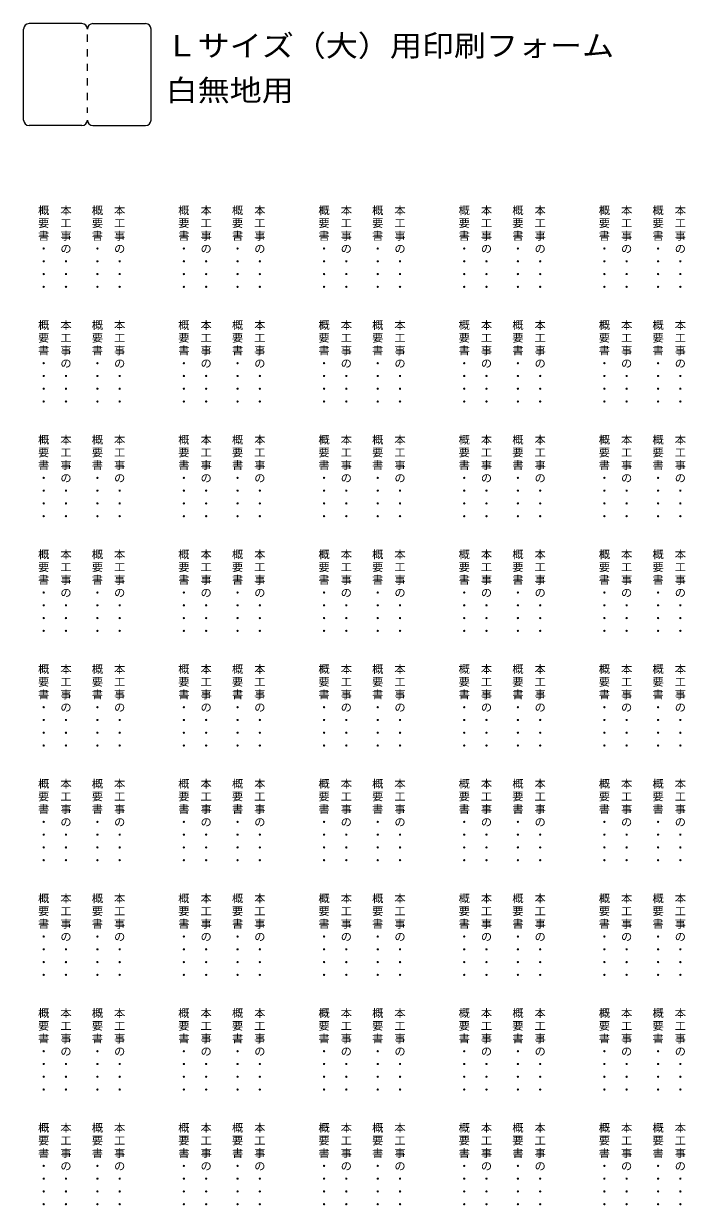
# Model space of a CAD drawing. Units: millimetres, scale not verified. Extents: x -30850 to 29626, y -13698 to 18775.
# Drawn here: x 11450 to 29626, y -13687 to 18775 of the extents above; entities that cross this region are included whole.
import ezdxf
from ezdxf.enums import TextEntityAlignment as Align

# ---------------------------------------------------------------- set-up
doc = ezdxf.new("R2010")
doc.units = ezdxf.units.MM
doc.header["$LTSCALE"] = 100
doc.layers.add('0-2', color=7, linetype='Continuous')
doc.layers.add('0-6', color=5, linetype='Continuous', lineweight=18)
doc.styles.add('@ＭＳ ゴシック', font='')
doc.styles.add('ＭＳ ゴシック', font='')
doc.styles.get('@ＭＳ ゴシック').set_extended_font_data('@MS Gothic')
doc.styles.get('ＭＳ ゴシック').set_extended_font_data('MS Gothic')

msp = doc.modelspace()

# ---------------------------------------------------------------- linework, layer by layer
at = {"layer": '0-6', "color": 7}
for p, q in [((11450, 16124.7), (11450, 18624.7)), ((13050, 18774.7), (11600, 18774.7)), ((13350, 18774.7), (14800, 18774.7)), ((14950, 16124.7), (14950, 18624.7)), ((13200, 18274.7), (13200, 18474.7)), ((13200, 18274.7), (13200, 18474.7)), ((13200, 17874.7), (13200, 18074.7)), ((13200, 17474.7), (13200, 17674.7)), ((13200, 17074.7), (13200, 17274.7)), ((13200, 16674.7), (13200, 16874.7)), ((13200, 16324.7), (13200, 16474.7)), ((13050, 15974.7), (11600, 15974.7)), ((13350, 15974.7), (14800, 15974.7))]:
    msp.add_line(p, q, dxfattribs=at)
for centre, start, end in [((11600, 18624.7), 90, 180), ((13050, 18624.7), 0, 90), ((13350, 18624.7), 90, 180), ((13350, 18624.7), 90, 180), ((14800, 18624.7), 0, 90), ((11600, 16124.7), 180, 270), ((13050, 16124.7), 270, 0), ((13050, 16124.7), 270, 0), ((13350, 16124.7), 180, 270), ((14800, 16124.7), 270, 0)]:
    msp.add_arc(centre, 150, start, end, dxfattribs=at)

# ---------------------------------------------------------------- texts
at = {"layer": '0-2', "char_height": 219.9, "attachment_point": 7, "rotation": 270, "style": '@ＭＳ ゴシック'}
for s, insert in [('\\T1.17;概要書・・・・', (11856.2, 13800)), ('\\T1.17;本工事の・・・', (12468.8, 13800)), ('\\T1.17;概要書・・・・', (13331.2, 13800)), ('\\T1.17;本工事の・・・', (13943.8, 13800)), ('\\T1.17;概要書・・・・', (15706.2, 13800)), ('\\T1.17;本工事の・・・', (16318.8, 13800)), ('\\T1.17;概要書・・・・', (17181.2, 13800)), ('\\T1.17;本工事の・・・', (17793.8, 13800)), ('\\T1.17;概要書・・・・', (19556.2, 13800)), ('\\T1.17;本工事の・・・', (20168.8, 13800)), ('\\T1.17;概要書・・・・', (21031.2, 13800)), ('\\T1.17;本工事の・・・', (21643.8, 13800)), ('\\T1.17;概要書・・・・', (23406.2, 13800)), ('\\T1.17;本工事の・・・', (24018.8, 13800)), ('\\T1.17;概要書・・・・', (24881.2, 13800)), ('\\T1.17;本工事の・・・', (25493.8, 13800)), ('\\T1.17;概要書・・・・', (27256.2, 13800)), ('\\T1.17;本工事の・・・', (27868.8, 13800)), ('\\T1.17;概要書・・・・', (28731.2, 13800)), ('\\T1.17;本工事の・・・', (29343.8, 13800)), ('\\T1.17;概要書・・・・', (11856.2, 10650)), ('\\T1.17;本工事の・・・', (12468.8, 10650)), ('\\T1.17;概要書・・・・', (13331.2, 10650)), ('\\T1.17;本工事の・・・', (13943.8, 10650)), ('\\T1.17;概要書・・・・', (15706.2, 10650)), ('\\T1.17;本工事の・・・', (16318.8, 10650)), ('\\T1.17;概要書・・・・', (17181.2, 10650)), ('\\T1.17;本工事の・・・', (17793.8, 10650)), ('\\T1.17;概要書・・・・', (19556.2, 10650)), ('\\T1.17;本工事の・・・', (20168.8, 10650)), ('\\T1.17;概要書・・・・', (21031.2, 10650)), ('\\T1.17;本工事の・・・', (21643.8, 10650)), ('\\T1.17;概要書・・・・', (23406.2, 10650)), ('\\T1.17;本工事の・・・', (24018.8, 10650)), ('\\T1.17;概要書・・・・', (24881.2, 10650)), ('\\T1.17;本工事の・・・', (25493.8, 10650)), ('\\T1.17;概要書・・・・', (27256.2, 10650)), ('\\T1.17;本工事の・・・', (27868.8, 10650)), ('\\T1.17;概要書・・・・', (28731.2, 10650)), ('\\T1.17;本工事の・・・', (29343.8, 10650)), ('\\T1.17;概要書・・・・', (11856.2, 7500)), ('\\T1.17;本工事の・・・', (12468.8, 7500)), ('\\T1.17;概要書・・・・', (13331.2, 7500)), ('\\T1.17;本工事の・・・', (13943.8, 7500)), ('\\T1.17;概要書・・・・', (15706.2, 7500)), ('\\T1.17;本工事の・・・', (16318.8, 7500)), ('\\T1.17;概要書・・・・', (17181.2, 7500)), ('\\T1.17;本工事の・・・', (17793.8, 7500)), ('\\T1.17;概要書・・・・', (19556.2, 7500)), ('\\T1.17;本工事の・・・', (20168.8, 7500)), ('\\T1.17;概要書・・・・', (21031.2, 7500)), ('\\T1.17;本工事の・・・', (21643.8, 7500)), ('\\T1.17;概要書・・・・', (23406.2, 7500)), ('\\T1.17;本工事の・・・', (24018.8, 7500)), ('\\T1.17;概要書・・・・', (24881.2, 7500)), ('\\T1.17;本工事の・・・', (25493.8, 7500)), ('\\T1.17;概要書・・・・', (27256.2, 7500)), ('\\T1.17;本工事の・・・', (27868.8, 7500)), ('\\T1.17;概要書・・・・', (28731.2, 7500)), ('\\T1.17;本工事の・・・', (29343.8, 7500)), ('\\T1.17;概要書・・・・', (11856.2, 4350)), ('\\T1.17;本工事の・・・', (12468.8, 4350)), ('\\T1.17;概要書・・・・', (13331.2, 4350)), ('\\T1.17;本工事の・・・', (13943.8, 4350)), ('\\T1.17;概要書・・・・', (15706.2, 4350)), ('\\T1.17;本工事の・・・', (16318.8, 4350)), ('\\T1.17;概要書・・・・', (17181.2, 4350)), ('\\T1.17;本工事の・・・', (17793.8, 4350)), ('\\T1.17;概要書・・・・', (19556.2, 4350)), ('\\T1.17;本工事の・・・', (20168.8, 4350)), ('\\T1.17;概要書・・・・', (21031.2, 4350)), ('\\T1.17;本工事の・・・', (21643.8, 4350)), ('\\T1.17;概要書・・・・', (23406.2, 4350)), ('\\T1.17;本工事の・・・', (24018.8, 4350)), ('\\T1.17;概要書・・・・', (24881.2, 4350)), ('\\T1.17;本工事の・・・', (25493.8, 4350)), ('\\T1.17;概要書・・・・', (27256.2, 4350)), ('\\T1.17;本工事の・・・', (27868.8, 4350)), ('\\T1.17;概要書・・・・', (28731.2, 4350)), ('\\T1.17;本工事の・・・', (29343.8, 4350)), ('\\T1.17;概要書・・・・', (11856.2, 1200)), ('\\T1.17;本工事の・・・', (12468.8, 1200)), ('\\T1.17;概要書・・・・', (13331.2, 1200)), ('\\T1.17;本工事の・・・', (13943.8, 1200)), ('\\T1.17;概要書・・・・', (15706.2, 1200)), ('\\T1.17;本工事の・・・', (16318.8, 1200)), ('\\T1.17;概要書・・・・', (17181.2, 1200)), ('\\T1.17;本工事の・・・', (17793.8, 1200)), ('\\T1.17;概要書・・・・', (19556.2, 1200)), ('\\T1.17;本工事の・・・', (20168.8, 1200)), ('\\T1.17;概要書・・・・', (21031.2, 1200)), ('\\T1.17;本工事の・・・', (21643.8, 1200)), ('\\T1.17;概要書・・・・', (23406.2, 1200)), ('\\T1.17;本工事の・・・', (24018.8, 1200)), ('\\T1.17;概要書・・・・', (24881.2, 1200)), ('\\T1.17;本工事の・・・', (25493.8, 1200)), ('\\T1.17;概要書・・・・', (27256.2, 1200)), ('\\T1.17;本工事の・・・', (27868.8, 1200)), ('\\T1.17;概要書・・・・', (28731.2, 1200)), ('\\T1.17;本工事の・・・', (29343.8, 1200)), ('\\T1.17;概要書・・・・', (11856.2, -1950)), ('\\T1.17;本工事の・・・', (12468.8, -1950)), ('\\T1.17;概要書・・・・', (13331.2, -1950)), ('\\T1.17;本工事の・・・', (13943.8, -1950)), ('\\T1.17;概要書・・・・', (15706.2, -1950)), ('\\T1.17;本工事の・・・', (16318.8, -1950)), ('\\T1.17;概要書・・・・', (17181.2, -1950)), ('\\T1.17;本工事の・・・', (17793.8, -1950)), ('\\T1.17;概要書・・・・', (19556.2, -1950)), ('\\T1.17;本工事の・・・', (20168.8, -1950)), ('\\T1.17;概要書・・・・', (21031.2, -1950)), ('\\T1.17;本工事の・・・', (21643.8, -1950)), ('\\T1.17;概要書・・・・', (23406.2, -1950)), ('\\T1.17;本工事の・・・', (24018.8, -1950)), ('\\T1.17;概要書・・・・', (24881.2, -1950)), ('\\T1.17;本工事の・・・', (25493.8, -1950)), ('\\T1.17;概要書・・・・', (27256.2, -1950)), ('\\T1.17;本工事の・・・', (27868.8, -1950)), ('\\T1.17;概要書・・・・', (28731.2, -1950)), ('\\T1.17;本工事の・・・', (29343.8, -1950)), ('\\T1.17;概要書・・・・', (11856.2, -5100)), ('\\T1.17;本工事の・・・', (12468.8, -5100)), ('\\T1.17;概要書・・・・', (13331.2, -5100)), ('\\T1.17;本工事の・・・', (13943.8, -5100)), ('\\T1.17;概要書・・・・', (15706.2, -5100)), ('\\T1.17;本工事の・・・', (16318.8, -5100)), ('\\T1.17;概要書・・・・', (17181.2, -5100)), ('\\T1.17;本工事の・・・', (17793.8, -5100)), ('\\T1.17;概要書・・・・', (19556.2, -5100)), ('\\T1.17;本工事の・・・', (20168.8, -5100)), ('\\T1.17;概要書・・・・', (21031.2, -5100)), ('\\T1.17;本工事の・・・', (21643.8, -5100)), ('\\T1.17;概要書・・・・', (23406.2, -5100)), ('\\T1.17;本工事の・・・', (24018.8, -5100)), ('\\T1.17;概要書・・・・', (24881.2, -5100)), ('\\T1.17;本工事の・・・', (25493.8, -5100)), ('\\T1.17;概要書・・・・', (27256.2, -5100)), ('\\T1.17;本工事の・・・', (27868.8, -5100)), ('\\T1.17;概要書・・・・', (28731.2, -5100)), ('\\T1.17;本工事の・・・', (29343.8, -5100)), ('\\T1.17;概要書・・・・', (11856.2, -8250)), ('\\T1.17;本工事の・・・', (12468.8, -8250)), ('\\T1.17;概要書・・・・', (13331.2, -8250)), ('\\T1.17;本工事の・・・', (13943.8, -8250)), ('\\T1.17;概要書・・・・', (15706.2, -8250)), ('\\T1.17;本工事の・・・', (16318.8, -8250)), ('\\T1.17;概要書・・・・', (17181.2, -8250)), ('\\T1.17;本工事の・・・', (17793.8, -8250)), ('\\T1.17;概要書・・・・', (19556.2, -8250)), ('\\T1.17;本工事の・・・', (20168.8, -8250)), ('\\T1.17;概要書・・・・', (21031.2, -8250)), ('\\T1.17;本工事の・・・', (21643.8, -8250)), ('\\T1.17;概要書・・・・', (23406.2, -8250)), ('\\T1.17;本工事の・・・', (24018.8, -8250)), ('\\T1.17;概要書・・・・', (24881.2, -8250)), ('\\T1.17;本工事の・・・', (25493.8, -8250)), ('\\T1.17;概要書・・・・', (27256.2, -8250)), ('\\T1.17;本工事の・・・', (27868.8, -8250)), ('\\T1.17;概要書・・・・', (28731.2, -8250)), ('\\T1.17;本工事の・・・', (29343.8, -8250)), ('\\T1.17;概要書・・・・', (11856.2, -11400)), ('\\T1.17;本工事の・・・', (12468.8, -11400)), ('\\T1.17;概要書・・・・', (13331.2, -11400)), ('\\T1.17;本工事の・・・', (13943.8, -11400)), ('\\T1.17;概要書・・・・', (15706.2, -11400)), ('\\T1.17;本工事の・・・', (16318.8, -11400)), ('\\T1.17;概要書・・・・', (17181.2, -11400)), ('\\T1.17;本工事の・・・', (17793.8, -11400)), ('\\T1.17;概要書・・・・', (19556.2, -11400)), ('\\T1.17;本工事の・・・', (20168.8, -11400)), ('\\T1.17;概要書・・・・', (21031.2, -11400)), ('\\T1.17;本工事の・・・', (21643.8, -11400)), ('\\T1.17;概要書・・・・', (23406.2, -11400)), ('\\T1.17;本工事の・・・', (24018.8, -11400)), ('\\T1.17;概要書・・・・', (24881.2, -11400)), ('\\T1.17;本工事の・・・', (25493.8, -11400)), ('\\T1.17;概要書・・・・', (27256.2, -11400)), ('\\T1.17;本工事の・・・', (27868.8, -11400)), ('\\T1.17;概要書・・・・', (28731.2, -11400)), ('\\T1.17;本工事の・・・', (29343.8, -11400))]:
    msp.add_mtext(s, dxfattribs=dict(at, insert=insert))
at = {"layer": '0-6', "color": 2, "style": 'ＭＳ ゴシック', "width": 1.1}
for s, p in [('Ｌサイズ（大）用印刷フォーム', (15350, 17699.7)), ('白無地用', (15350, 16474.7))]:
    msp.add_text(s, height=586.5, dxfattribs=at).set_placement(p, align=Align.BOTTOM_LEFT)

doc.saveas('drawing.dxf')
